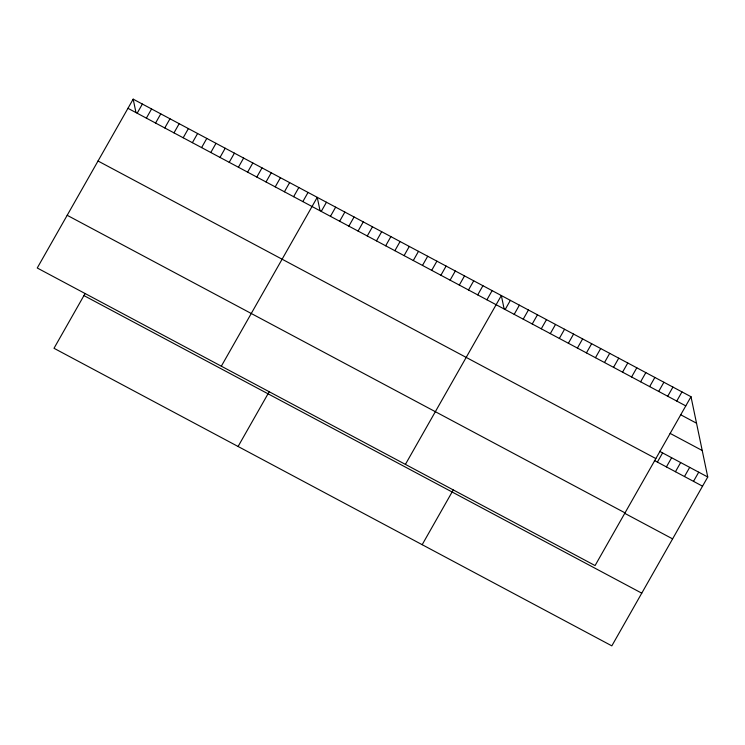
<?xml version="1.0" encoding="UTF-8"?>
<svg xmlns="http://www.w3.org/2000/svg" width="745" height="745" viewBox="0 0 745 745"><rect width="100%" height="100%" fill="white"/><g stroke="black" fill="none" stroke-linecap="round" stroke-linejoin="round"><path stroke-width="1.12" d="M133.169 99.141L37.25 267.995L595.078 565.567L690.997 396.713L133.169 99.141L135.935 112.393M137.164 113.221L142.379 104.049M146.374 118.129L151.58 108.956M155.575 123.037L160.78 113.873M164.775 127.954L169.99 118.781M173.985 132.861L179.191 123.689M85.079 293.577L54.003 348.288L611.831 645.859L707.75 477.005L690.997 396.713M183.186 137.769L188.392 128.596M192.387 142.677L197.602 133.513M201.597 147.594L206.803 138.421M210.798 152.501L216.003 143.329M219.999 157.409L225.214 148.236M229.209 162.317L234.414 153.153M238.409 167.234L243.624 158.061M247.61 172.142L252.825 162.969M256.82 177.049L262.026 167.876M266.021 181.957L271.236 172.793M275.231 186.874L280.437 177.701M284.432 191.782L289.637 182.609M293.632 196.689L298.847 187.517M302.842 201.597L308.048 192.433M221.33 366.186L317.249 197.341L320.015 210.584M321.244 211.422L326.459 202.249M330.454 216.329L335.66 207.157M339.655 221.237L344.861 212.064M348.856 226.145L354.071 216.981M358.066 231.062L363.271 221.889M238.083 446.488L269.169 391.777M367.266 235.969L372.481 226.797M376.476 240.877L381.682 231.704M385.677 245.785L390.883 236.621M394.878 250.702L400.093 241.529M404.088 255.61L409.294 246.437M413.289 260.517L418.494 251.344M422.49 265.425L427.704 256.261M431.7 270.342L436.905 261.169M440.9 275.25L446.106 266.077M450.101 280.157L455.316 270.984M459.311 285.065L464.517 275.901M468.512 289.982L473.718 280.809M477.713 294.89L482.928 285.717M486.923 299.797L492.128 290.625M405.41 464.386L501.338 295.542L504.095 308.784M505.157 309.529L510.362 300.356M514.19 314.343L519.395 305.171M523.223 319.158L528.429 309.995M532.247 323.982L537.462 314.809M541.28 328.796L546.495 319.624M422.173 544.688L453.249 489.977M550.313 333.611L555.519 324.447M559.346 338.435L564.552 329.262M568.379 343.249L573.585 334.077M577.412 348.073L582.618 338.901M586.436 352.888L591.651 343.715M595.469 357.702L600.684 348.539M604.502 362.526L609.708 353.353M613.535 367.341L618.741 358.168M622.569 372.155L627.774 362.992M631.592 376.979L636.807 367.806M640.625 381.794L645.841 372.621M649.659 386.608L654.864 377.445M658.692 391.432L663.897 382.26M667.725 396.247L672.931 387.074M676.758 401.061L681.964 391.898M657.388 462.086L662.594 452.923M666.412 466.91L671.627 457.737M675.445 471.725L680.66 462.552M684.478 476.539L689.684 467.376M693.511 481.363L698.717 472.19M127.963 108.314L685.782 405.885M680.464 414.648L696.519 423.207M670.109 433.385L702.218 450.511M659.586 451.312L707.75 477.005M98.023 161.004L655.851 458.575M654.371 460.485L702.544 486.178M67.18 215.296L625.008 512.867M624.44 513.175L672.605 538.877M83.943 295.588L641.762 593.169"/></g></svg>
